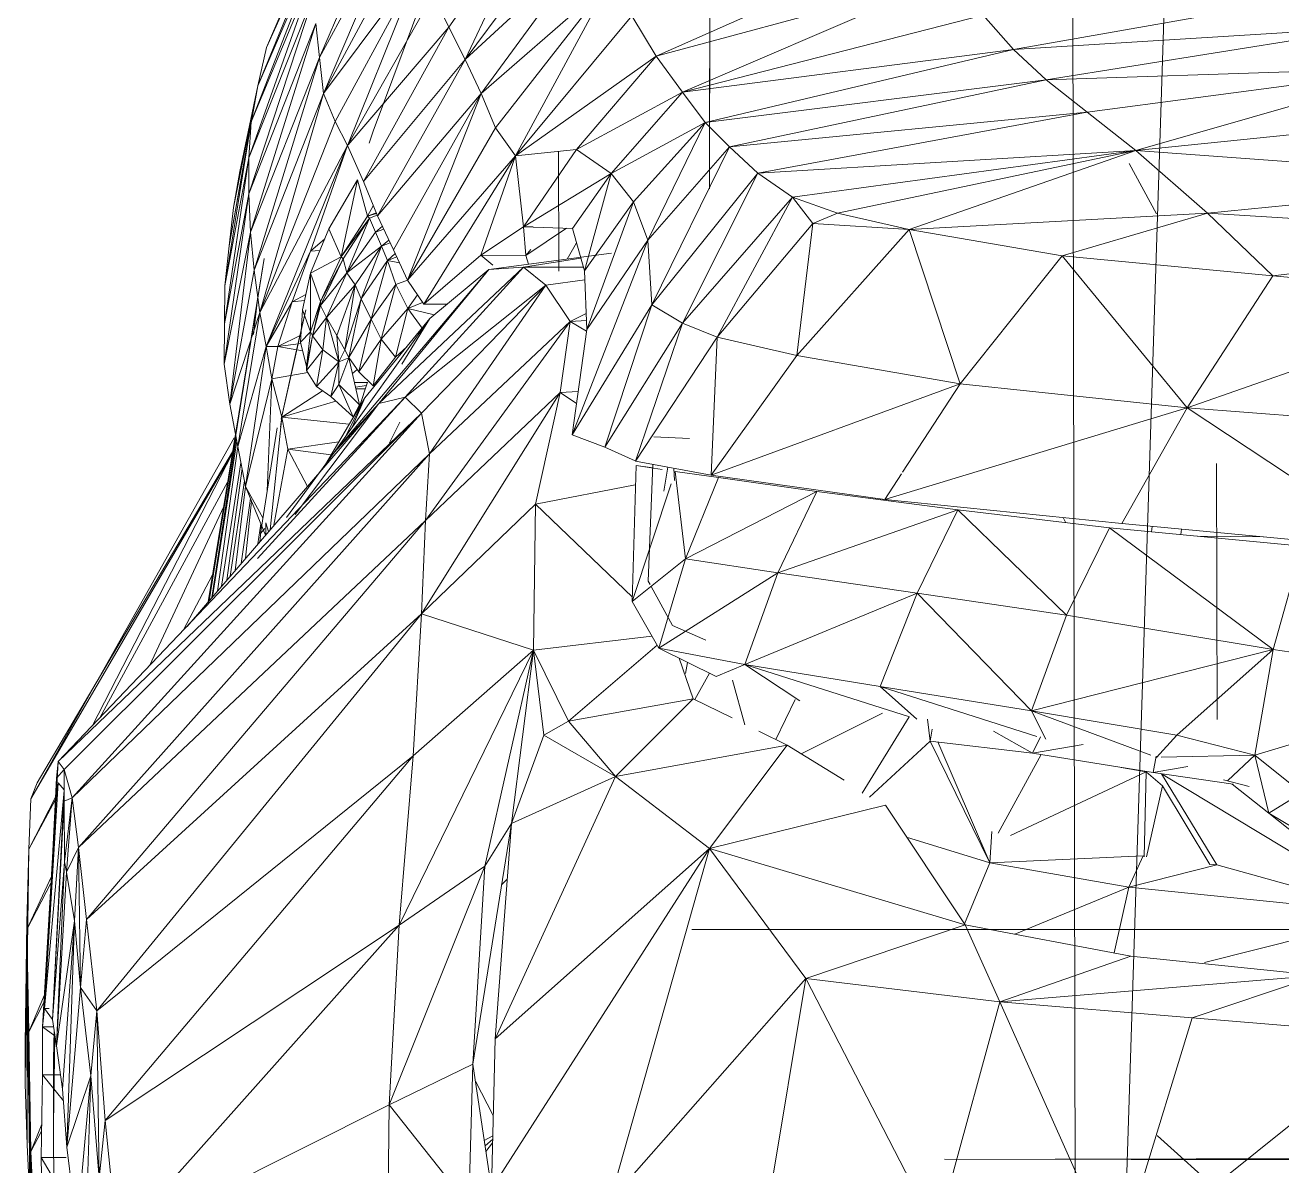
# Model space of a CAD drawing. Header units: inches. Extents: x 9661 to 15313, y -314 to 660.
# Drawn here: x 12405.86 to 12417.74, y -15.25 to -4.47 of the extents above; entities that cross this region are included whole.
import ezdxf

# ---------------------------------------------------------------- set-up
doc = ezdxf.new("R2010")
doc.units = ezdxf.units.IN
doc.header["$MEASUREMENT"] = 0
for name, color, linetype, lineweight in [('0-1', 7, 'Continuous', 5), ('0-3', 55, 'Continuous', 9), ('A-GENM', 5, 'Continuous', 9)]:
    doc.layers.add(name, color=color, linetype=linetype, lineweight=lineweight)

# ---------------------------------------------------------------- blocks, each defined once
blk = doc.blocks.new('Land_Rover_Evoque_-_SUV_Car_Vehicle_Automobile_13067 - Land Rover EVOQUE_dwg-1230547-BUILDING SECTION - EAST_WEST - COURTYARD - LOOKING NORTH')
at = {"layer": 'A-GENM'}
for p, q in [((12409.454, -2.893), (12408.641, -4.771)), ((12410.071, -2.99), (12409.149, -5.469)), ((12408.831, -3.16), (12408.058, -5.038)), ((12408.831, -3.16), (12408.138, -4.677)), ((12410.811, -3.104), (12409.865, -4.486)), ((12410.811, -3.104), (12410.018, -4.79)), ((12409.489, -3.215), (12408.641, -4.771)), ((12409.489, -3.215), (12408.677, -5.112)), ((12411.058, -3.387), (12410.018, -4.79)), ((12408.731, -3.482), (12407.996, -5.379)), ((12408.731, -3.482), (12408.058, -5.038)), ((12409.525, -3.537), (12408.677, -5.112)), ((12412.327, -6.015), (12412.332, -3.499)), ((12412.328, -5.535), (12412.332, -3.499)), ((12415.812, -29.641), (12415.764, -3.548)), ((12415.812, -27.99), (12415.764, -3.548)), ((12415.812, -29.641), (12416.652, -3.547)), ((12414.319, -3.647), (12411.825, -4.758)), ((12411.211, -3.692), (12410.018, -4.79)), ((12411.211, -3.692), (12410.17, -5.113)), ((12408.651, -3.804), (12407.974, -5.72)), ((12408.651, -3.804), (12407.996, -5.379)), ((12409.6, -3.879), (12408.677, -5.112)), ((12409.6, -3.879), (12408.79, -5.377)), ((12408.907, -5.596), (12409.6, -3.879)), ((12414.607, -4.009), (12411.825, -4.758)), ((12414.607, -4.009), (12412.074, -5.101)), ((12408.609, -4.126), (12407.971, -6.061)), ((12408.609, -4.126), (12407.974, -5.72)), ((12411.384, -4.054), (12410.17, -5.113)), ((12411.384, -4.054), (12410.304, -5.436)), ((12411.384, -4.054), (12410.494, -5.703)), ((12418.258, -4.158), (12415.203, -4.696)), ((12408.904, -5.604), (12409.713, -4.182)), ((12409.865, -4.486), (12409.713, -4.182)), ((12408.295, -4.317), (12408.138, -4.677)), ((12411.594, -4.377), (12410.494, -5.703)), ((12411.825, -4.758), (12411.594, -4.377)), ((12414.915, -4.371), (12412.074, -5.101)), ((12414.915, -4.371), (12415.203, -4.696)), ((12408.606, -4.449), (12407.971, -6.061)), ((12408.606, -4.449), (12407.987, -6.423)), ((12408.641, -4.771), (12408.606, -4.449)), ((12409.865, -4.486), (12408.911, -5.596)), ((12409.865, -4.486), (12409.056, -5.945)), ((12409.865, -4.486), (12410.018, -4.79)), ((12415.203, -4.696), (12418.643, -4.483)), ((12415.513, -4.982), (12418.643, -4.483)), ((12408.138, -4.677), (12408.058, -5.038)), ((12415.203, -4.696), (12412.074, -5.101)), ((12415.203, -4.696), (12412.286, -5.387)), ((12415.203, -4.696), (12415.513, -4.982)), ((12408.641, -4.771), (12407.987, -6.423)), ((12408.641, -4.771), (12408.022, -6.783)), ((12408.677, -5.112), (12408.641, -4.771)), ((12409.056, -5.945), (12410.018, -4.79)), ((12410.018, -4.79), (12409.189, -6.268)), ((12410.17, -5.113), (12410.018, -4.79)), ((12411.825, -4.758), (12410.494, -5.703)), ((12411.825, -4.758), (12411.072, -5.642)), ((12412.074, -5.101), (12411.825, -4.758)), ((12415.513, -4.982), (12419.107, -4.864)), ((12415.898, -5.287), (12419.107, -4.864)), ((12416.361, -5.65), (12419.107, -4.864)), ((12415.513, -4.982), (12412.286, -5.387)), ((12412.516, -5.616), (12415.513, -4.982)), ((12415.898, -5.287), (12415.513, -4.982)), ((12408.058, -5.038), (12407.786, -6.551)), ((12408.058, -5.038), (12407.828, -6.19)), ((12408.058, -5.038), (12407.888, -5.849)), ((12408.058, -5.038), (12407.996, -5.379)), ((12412.074, -5.101), (12411.072, -5.642)), ((12412.074, -5.101), (12411.399, -5.869)), ((12412.074, -5.101), (12412.286, -5.387)), ((12408.677, -5.112), (12408.022, -6.783)), ((12408.677, -5.112), (12408.078, -7.182)), ((12408.79, -5.377), (12408.677, -5.112)), ((12410.17, -5.113), (12409.189, -6.268)), ((12410.17, -5.113), (12409.341, -6.591)), ((12410.17, -5.113), (12409.474, -6.877)), ((12410.304, -5.436), (12410.17, -5.113)), ((12412.516, -5.616), (12415.898, -5.287)), ((12412.786, -5.864), (12415.898, -5.287)), ((12415.898, -5.287), (12416.361, -5.65)), ((12416.361, -5.65), (12419.608, -5.323)), ((12407.996, -5.379), (12407.744, -6.93)), ((12407.996, -5.379), (12407.786, -6.551)), ((12407.996, -5.379), (12407.974, -5.72)), ((12408.79, -5.377), (12408.078, -7.182)), ((12408.904, -5.604), (12408.79, -5.377)), ((12410.304, -5.436), (12409.474, -6.877)), ((12410.494, -5.703), (12410.304, -5.436)), ((12412.286, -5.387), (12411.399, -5.869)), ((12412.286, -5.387), (12411.61, -6.136)), ((12412.286, -5.387), (12411.745, -6.5)), ((12412.516, -5.616), (12412.286, -5.387)), ((12409.109, -5.583), (12409.149, -5.469)), ((12412.327, -6.015), (12412.328, -5.535)), ((12408.904, -5.604), (12408.078, -7.182)), ((12408.904, -5.604), (12408.135, -7.505)), ((12408.904, -5.604), (12408.556, -6.602)), ((12409.056, -5.945), (12408.904, -5.604)), ((12410.494, -5.703), (12409.474, -6.877)), ((12410.494, -5.703), (12409.628, -7.105)), ((12410.494, -5.703), (12410.167, -6.642)), ((12411.072, -5.642), (12410.494, -5.703)), ((12410.494, -5.703), (12410.571, -6.372)), ((12411.072, -5.642), (12410.571, -6.372)), ((12410.904, -6.792), (12410.902, -5.665)), ((12411.399, -5.869), (12411.072, -5.642)), ((12412.516, -5.616), (12411.745, -6.5)), ((12412.516, -5.616), (12411.783, -7.112)), ((12412.516, -5.616), (12412.786, -5.864)), ((12412.786, -5.864), (12416.361, -5.65)), ((12416.361, -5.65), (12413.114, -6.093)), ((12416.361, -5.65), (12413.538, -6.245)), ((12416.361, -5.65), (12414.215, -6.398)), ((12416.361, -5.65), (12417.036, -6.243)), ((12416.361, -5.65), (12420.207, -5.936)), ((12407.974, -5.72), (12407.741, -7.291)), ((12407.974, -5.72), (12407.744, -6.93)), ((12407.974, -5.72), (12407.971, -6.061)), ((12416.297, -5.773), (12416.555, -6.251)), ((12407.828, -6.19), (12407.888, -5.849)), ((12409, -5.93), (12408.73, -6.391)), ((12408.844, -6.656), (12409, -5.93)), ((12409.095, -6.272), (12409, -5.93)), ((12411.399, -5.869), (12410.571, -6.372)), ((12411.399, -5.869), (12411.033, -6.388)), ((12411.147, -6.789), (12411.399, -5.869)), ((12411.61, -6.136), (12411.399, -5.869)), ((12412.786, -5.864), (12411.783, -7.112)), ((12412.786, -5.864), (12412.072, -7.284)), ((12412.786, -5.864), (12413.114, -6.093)), ((12417.036, -6.243), (12420.207, -5.936)), ((12409.056, -5.945), (12409.189, -6.268)), ((12409.189, -6.268), (12409.056, -5.945)), ((12407.971, -6.061), (12407.739, -7.671)), ((12407.971, -6.061), (12407.741, -7.291)), ((12407.971, -6.061), (12407.987, -6.423)), ((12409.095, -6.272), (12409.149, -6.173)), ((12411.61, -6.136), (12411.147, -6.789)), ((12411.167, -7.344), (12411.61, -6.136)), ((12411.745, -6.5), (12411.61, -6.136)), ((12413.114, -6.093), (12412.072, -7.284)), ((12413.114, -6.093), (12412.4, -7.417)), ((12413.114, -6.093), (12413.538, -6.245)), ((12413.114, -6.093), (12413.307, -6.341)), ((12407.786, -6.551), (12407.828, -6.19)), ((12409.095, -6.272), (12408.844, -6.656)), ((12409.095, -6.272), (12408.844, -6.656)), ((12409.113, -6.291), (12408.844, -6.656)), ((12409.113, -6.291), (12408.863, -6.674)), ((12409.113, -6.291), (12408.9, -6.808)), ((12409.177, -6.239), (12409.095, -6.272)), ((12409.177, -6.239), (12409.095, -6.272)), ((12409.18, -6.246), (12409.095, -6.272)), ((12409.095, -6.272), (12409.113, -6.291)), ((12409.187, -6.264), (12409.113, -6.291)), ((12409.113, -6.291), (12409.171, -6.424)), ((12409.341, -6.591), (12409.189, -6.268)), ((12409.341, -6.591), (12409.189, -6.268)), ((12413.538, -6.245), (12413.307, -6.341)), ((12413.538, -6.245), (12414.215, -6.398)), ((12414.215, -6.398), (12417.036, -6.243)), ((12417.036, -6.243), (12415.664, -6.646)), ((12417.036, -6.243), (12417.655, -6.837)), ((12417.036, -6.243), (12420.69, -6.472)), ((12408.557, -6.812), (12408.73, -6.391)), ((12408.844, -6.656), (12408.73, -6.391)), ((12409.235, -6.368), (12409.171, -6.424)), ((12409.171, -6.424), (12409.248, -6.395)), ((12410.571, -6.372), (12410.167, -6.642)), ((12410.571, -6.372), (12410.167, -6.642)), ((12410.571, -6.372), (12411.033, -6.388)), ((12411.033, -6.388), (12410.571, -6.372)), ((12410.661, -6.372), (12410.571, -6.372)), ((12410.571, -6.372), (12410.592, -6.643)), ((12410.975, -6.386), (12410.592, -6.643)), ((12411.147, -6.789), (12411.033, -6.388)), ((12411.147, -6.789), (12411.033, -6.388)), ((12413.307, -6.341), (12412.4, -7.417)), ((12413.153, -7.588), (12413.307, -6.341)), ((12414.215, -6.398), (12413.153, -7.588)), ((12414.215, -6.398), (12413.307, -6.341)), ((12414.215, -6.398), (12415.664, -6.646)), ((12414.215, -6.398), (12414.699, -7.856)), ((12407.987, -6.423), (12407.739, -7.671)), ((12407.987, -6.423), (12407.793, -8.051)), ((12407.987, -6.423), (12408.022, -6.783)), ((12408.692, -6.485), (12408.556, -6.602)), ((12409.171, -6.424), (12408.9, -6.808)), ((12409.171, -6.424), (12409.228, -6.557)), ((12409.297, -6.498), (12409.228, -6.557)), ((12409.228, -6.557), (12409.31, -6.525)), ((12410.982, -6.678), (12411.072, -6.525)), ((12411.031, -8.341), (12411.745, -6.5)), ((12411.745, -6.5), (12411.167, -7.344)), ((12411.783, -7.112), (12411.745, -6.5)), ((12417.655, -6.837), (12420.69, -6.472)), ((12407.786, -6.551), (12407.744, -6.93)), ((12408.135, -7.505), (12408.556, -6.602)), ((12408.556, -6.602), (12408.383, -7.081)), ((12408.556, -6.602), (12408.645, -6.598)), ((12409.228, -6.557), (12408.9, -6.808)), ((12409.228, -6.557), (12408.977, -6.922)), ((12409.228, -6.557), (12409.034, -7.055)), ((12409.228, -6.557), (12409.285, -6.69)), ((12409.356, -6.624), (12409.285, -6.69)), ((12409.474, -6.877), (12409.341, -6.591)), ((12409.474, -6.877), (12409.341, -6.591)), ((12410.167, -6.642), (12409.628, -7.105)), ((12410.167, -6.642), (12409.628, -7.105)), ((12410.592, -6.643), (12410.167, -6.642)), ((12410.167, -6.642), (12410.281, -6.736)), ((12410.243, -6.775), (12411.403, -6.622)), ((12410.592, -6.643), (12410.638, -6.587)), ((12410.592, -6.643), (12410.617, -6.726)), ((12415.664, -6.646), (12414.699, -7.856)), ((12415.664, -6.646), (12417.655, -6.837)), ((12415.664, -6.646), (12416.844, -8.085)), ((12408.119, -6.671), (12407.587, -9.919)), ((12408.119, -6.671), (12407.597, -9.908)), ((12408.844, -6.656), (12408.557, -6.812)), ((12408.651, -7.078), (12408.844, -6.656)), ((12408.651, -7.078), (12408.844, -6.656)), ((12408.651, -7.116), (12408.863, -6.674)), ((12408.651, -7.078), (12408.863, -6.674)), ((12408.863, -6.674), (12408.844, -6.656)), ((12408.863, -6.674), (12408.9, -6.808)), ((12409.285, -6.69), (12409.034, -7.055)), ((12409.285, -6.69), (12409.13, -7.245)), ((12410.57, -6.754), (12409.201, -8.043)), ((12409.285, -6.69), (12409.371, -6.656)), ((12409.285, -6.69), (12409.398, -6.714)), ((12409.285, -6.69), (12409.361, -6.918)), ((12410.57, -6.754), (12409.451, -7.983)), ((12410.57, -6.754), (12410.243, -6.775)), ((12410.57, -6.754), (12411.113, -6.669)), ((12410.782, -6.925), (12410.57, -6.754)), ((12410.57, -6.754), (12411.137, -6.754)), ((12408.022, -6.783), (12407.793, -8.051)), ((12408.022, -6.783), (12408.078, -7.182)), ((12408.48, -7.158), (12408.557, -6.812)), ((12408.555, -7.366), (12408.557, -6.812)), ((12408.651, -7.078), (12408.557, -6.812)), ((12408.651, -7.116), (12408.9, -6.808)), ((12408.708, -7.23), (12408.9, -6.808)), ((12410.243, -6.775), (12408.779, -8.506)), ((12408.9, -6.808), (12408.977, -6.922)), ((12410.243, -6.775), (12409.201, -8.043)), ((12409.474, -6.877), (12409.361, -6.918)), ((12409.628, -7.105), (12409.474, -6.877)), ((12409.628, -7.105), (12409.474, -6.877)), ((12410.243, -6.775), (12409.685, -7.239)), ((12410.782, -6.925), (12411.15, -6.873)), ((12411.167, -7.344), (12411.147, -6.789)), ((12411.167, -7.344), (12411.147, -6.789)), ((12417.655, -6.837), (12416.844, -8.085)), ((12417.655, -6.837), (12419.858, -7.028)), ((12407.744, -6.93), (12407.741, -7.291)), ((12408.708, -7.23), (12408.977, -6.922)), ((12408.804, -7.402), (12408.977, -6.922)), ((12408.881, -7.535), (12408.977, -6.922)), ((12408.977, -6.922), (12409.034, -7.055)), ((12409.361, -6.918), (12409.13, -7.245)), ((12409.361, -6.918), (12409.225, -7.435)), ((12409.361, -6.918), (12409.476, -7.146)), ((12410.782, -6.925), (12409.451, -7.983)), ((12410.782, -6.925), (12409.604, -8.135)), ((12410.782, -6.925), (12409.681, -8.518)), ((12411.012, -7.269), (12410.782, -6.925)), ((12408.058, -7.031), (12408.016, -7.391)), ((12408.135, -7.505), (12408.383, -7.081)), ((12408.383, -7.081), (12408.248, -7.503)), ((12408.383, -7.081), (12408.512, -7.014)), ((12408.383, -7.081), (12408.499, -7.071)), ((12408.651, -7.078), (12408.555, -7.366)), ((12408.651, -7.078), (12408.555, -7.366)), ((12408.651, -7.078), (12408.574, -7.404)), ((12408.651, -7.116), (12408.574, -7.404)), ((12408.651, -7.116), (12408.651, -7.078)), ((12408.708, -7.23), (12408.651, -7.116)), ((12408.881, -7.535), (12409.034, -7.055)), ((12408.918, -7.61), (12409.034, -7.055)), ((12409.034, -7.055), (12409.13, -7.245)), ((12409.567, -7.015), (12409.476, -7.146)), ((12409.476, -7.146), (12409.616, -7.088)), ((12409.846, -7.105), (12409.628, -7.105)), ((12411.783, -7.112), (12411.031, -8.341)), ((12411.783, -7.112), (12411.339, -8.455)), ((12412.072, -7.284), (12411.783, -7.112)), ((12419.858, -7.028), (12416.844, -8.085)), ((12408.078, -7.182), (12407.793, -8.051)), ((12408.078, -7.182), (12407.868, -8.449)), ((12408.078, -7.182), (12408.135, -7.505)), ((12408.278, -8.193), (12408.51, -7.158)), ((12408.414, -7.581), (12408.51, -7.158)), ((12408.46, -7.464), (12408.48, -7.158)), ((12408.555, -7.366), (12408.48, -7.158)), ((12408.708, -7.23), (12408.574, -7.404)), ((12408.708, -7.23), (12408.671, -7.537)), ((12408.804, -7.402), (12408.708, -7.23)), ((12408.708, -7.23), (12408.823, -7.651)), ((12409.685, -7.239), (12408.779, -8.506)), ((12408.918, -7.61), (12409.13, -7.245)), ((12409.013, -7.743), (12409.13, -7.245)), ((12409.685, -7.239), (12409.069, -7.99)), ((12409.13, -7.245), (12409.225, -7.435)), ((12409.476, -7.146), (12409.225, -7.435)), ((12409.476, -7.146), (12409.359, -7.606)), ((12409.685, -7.239), (12409.419, -7.672)), ((12409.476, -7.146), (12409.726, -7.205)), ((12409.476, -7.146), (12409.61, -7.33)), ((12411.012, -7.269), (12411.161, -7.191)), ((12407.741, -7.291), (12407.739, -7.671)), ((12408.555, -7.366), (12408.46, -7.464)), ((12408.555, -7.366), (12408.517, -7.693)), ((12408.555, -7.366), (12408.517, -7.693)), ((12408.574, -7.404), (12408.555, -7.366)), ((12411.012, -7.269), (12409.642, -9.149)), ((12411.012, -7.269), (12409.681, -8.518)), ((12410.916, -7.94), (12411.012, -7.269)), ((12411.012, -7.269), (12411.164, -7.258)), ((12411.012, -7.269), (12411.164, -7.36)), ((12411.031, -8.341), (12411.167, -7.344)), ((12411.031, -8.341), (12411.167, -7.344)), ((12412.072, -7.284), (12411.339, -8.455)), ((12412.072, -7.284), (12411.628, -8.588)), ((12412.4, -7.417), (12412.072, -7.284)), ((12408.248, -7.503), (12408.464, -7.396)), ((12408.248, -7.503), (12408.463, -7.476)), ((12408.517, -7.693), (12408.46, -7.464)), ((12408.517, -7.731), (12408.574, -7.404)), ((12408.574, -7.404), (12408.517, -7.693)), ((12408.671, -7.537), (12408.574, -7.404)), ((12408.804, -7.402), (12408.881, -7.535)), ((12408.804, -7.402), (12408.823, -7.651)), ((12409.013, -7.743), (12409.225, -7.435)), ((12409.147, -7.875), (12409.225, -7.435)), ((12409.359, -7.606), (12409.225, -7.435)), ((12412.4, -7.417), (12411.628, -8.588)), ((12412.4, -7.417), (12412.343, -8.721)), ((12413.153, -7.588), (12412.4, -7.417)), ((12408.135, -7.505), (12407.868, -8.449)), ((12408.135, -7.505), (12407.942, -8.829)), ((12408.135, -7.505), (12408.248, -7.503)), ((12408.135, -7.505), (12408.191, -7.81)), ((12408.248, -7.503), (12408.191, -7.81)), ((12408.248, -7.503), (12408.481, -7.546)), ((12408.278, -8.193), (12408.414, -7.581)), ((12408.517, -7.731), (12408.671, -7.537)), ((12408.613, -7.883), (12408.671, -7.537)), ((12408.671, -7.537), (12408.823, -7.651)), ((12408.881, -7.535), (12408.823, -7.651)), ((12408.881, -7.535), (12408.918, -7.61)), ((12409.465, -7.507), (12409.359, -7.606)), ((12413.153, -7.588), (12412.343, -8.721)), ((12414.699, -7.856), (12413.153, -7.588)), ((12407.739, -7.671), (12407.793, -8.051)), ((12408.517, -7.731), (12408.517, -7.693)), ((12408.613, -7.883), (12408.823, -7.651)), ((12408.823, -7.651), (12408.747, -7.978)), ((12408.823, -7.651), (12408.919, -7.612)), ((12408.823, -7.651), (12408.824, -7.863)), ((12408.824, -7.863), (12408.919, -7.612)), ((12408.918, -7.61), (12409.013, -7.743)), ((12408.919, -7.612), (12409.018, -8.055)), ((12408.952, -7.76), (12408.998, -7.722)), ((12409.147, -7.875), (12409.359, -7.606)), ((12408.191, -7.81), (12407.942, -8.829)), ((12408.146, -8.869), (12408.191, -7.81)), ((12408.191, -7.81), (12408.53, -7.751)), ((12408.286, -8.173), (12408.191, -7.81)), ((12408.517, -7.731), (12408.613, -7.883)), ((12409.013, -7.743), (12409.147, -7.875)), ((12409.018, -8.073), (12409.094, -7.843)), ((12408.286, -8.173), (12408.67, -7.923)), ((12408.613, -7.883), (12408.747, -7.978)), ((12408.747, -7.978), (12408.824, -7.863)), ((12408.824, -7.863), (12408.96, -8.17)), ((12408.824, -7.863), (12409.018, -8.055)), ((12409.093, -7.846), (12408.972, -7.846)), ((12409.093, -7.846), (12408.972, -7.846)), ((12408.981, -7.888), (12409.084, -7.874)), ((12409.074, -7.904), (12408.985, -7.904)), ((12410.916, -7.94), (12409.604, -10.031)), ((12410.916, -7.94), (12409.642, -9.149)), ((12410.684, -8.994), (12410.916, -7.94)), ((12410.916, -7.94), (12411.087, -7.931)), ((12410.916, -7.94), (12411.071, -8.045)), ((12414.699, -7.856), (12412.343, -8.721)), ((12414.699, -7.856), (12414.153, -8.693)), ((12416.844, -8.085), (12414.699, -7.856)), ((12409.451, -7.983), (12406.17, -11.43)), ((12409.201, -8.043), (12407.388, -10.151)), ((12407.793, -8.051), (12407.868, -8.449)), ((12408.054, -9.51), (12409.451, -7.983)), ((12408.286, -8.173), (12408.794, -8.02)), ((12408.411, -9.092), (12409.201, -8.043)), ((12409.069, -7.99), (12408.696, -8.619)), ((12408.747, -7.978), (12408.96, -8.17)), ((12408.779, -8.506), (12409.201, -8.043)), ((12409.069, -7.99), (12408.893, -8.347)), ((12409.069, -7.99), (12408.954, -8.262)), ((12408.96, -8.17), (12409.018, -8.055)), ((12409.201, -8.043), (12409.451, -7.983)), ((12409.451, -7.983), (12409.604, -8.135)), ((12406.17, -11.43), (12409.604, -8.135)), ((12409.604, -8.135), (12406.227, -11.505)), ((12409.604, -8.135), (12406.303, -11.773)), ((12408.286, -8.173), (12408.173, -9.238)), ((12408.272, -8.268), (12408.286, -8.173)), ((12408.272, -8.268), (12408.286, -8.173)), ((12408.286, -8.173), (12408.341, -8.476)), ((12408.286, -8.173), (12408.922, -8.239)), ((12409.604, -8.135), (12409.681, -8.518)), ((12416.844, -8.085), (12413.986, -8.95)), ((12416.844, -8.085), (12416.228, -9.179)), ((12419.319, -8.275), (12416.844, -8.085)), ((12418.876, -9.427), (12416.844, -8.085)), ((12408.083, -9.272), (12408.239, -8.273)), ((12409.399, -8.221), (12409.304, -8.414)), ((12407.835, -8.369), (12405.911, -11.781)), ((12407.843, -8.369), (12407.596, -9.909)), ((12407.853, -8.371), (12407.623, -9.878)), ((12407.858, -8.4), (12407.629, -9.871)), ((12408.341, -8.476), (12408.822, -8.407)), ((12411.339, -8.455), (12411.031, -8.341)), ((12411.339, -8.455), (12411.031, -8.341)), ((12412.139, -8.375), (12411.803, -8.359)), ((12407.816, -8.521), (12405.911, -11.781)), ((12407.819, -8.499), (12405.97, -11.629)), ((12409.681, -8.518), (12406.303, -11.773)), ((12406.361, -12.242), (12409.681, -8.518)), ((12407.817, -8.514), (12406.49, -11.094)), ((12407.867, -8.449), (12407.675, -9.817)), ((12407.868, -8.449), (12407.942, -8.829)), ((12408.21, -9.195), (12408.341, -8.476)), ((12408.779, -8.506), (12408.328, -9.122)), ((12408.527, -8.827), (12408.341, -8.476)), ((12408.341, -8.476), (12408.75, -8.528)), ((12409.642, -9.149), (12409.681, -8.518)), ((12411.626, -8.587), (12411.339, -8.455)), ((12411.626, -8.587), (12411.339, -8.455)), ((12407.898, -8.604), (12407.713, -9.772)), ((12407.908, -8.657), (12407.764, -9.714)), ((12411.636, -8.629), (12411.598, -9.916)), ((12412.343, -8.721), (12411.628, -8.588)), ((12412.343, -8.721), (12411.628, -8.588)), ((12411.882, -8.668), (12411.636, -8.629)), ((12411.636, -8.629), (12411.791, -8.652)), ((12411.793, -8.619), (12411.748, -9.722)), ((12411.934, -8.645), (12411.895, -8.872)), ((12411.992, -8.656), (12411.998, -8.772)), ((12417.122, -8.611), (12417.128, -11.031)), ((12407.772, -8.788), (12406.565, -11.015)), ((12407.931, -8.774), (12407.797, -9.676)), ((12412.005, -8.687), (12412.413, -8.744)), ((12412.005, -8.687), (12412.102, -9.512)), ((12412.102, -9.512), (12412.413, -8.744)), ((12412.343, -8.721), (12413.986, -8.95)), ((12413.986, -8.95), (12412.343, -8.721)), ((12412.413, -8.744), (12413.343, -8.877)), ((12414.143, -8.709), (12413.986, -8.95)), ((12407.94, -8.829), (12407.842, -9.622)), ((12408.129, -9.289), (12407.942, -8.829)), ((12408.106, -9.124), (12407.942, -8.829)), ((12410.684, -8.994), (12411.626, -8.812)), ((12411.966, -8.803), (12411.598, -9.916)), ((12412.102, -9.512), (12413.343, -8.877)), ((12413.343, -8.877), (12412.974, -9.645)), ((12414.678, -9.049), (12413.343, -8.877)), ((12407.735, -9.016), (12407.032, -10.524)), ((12407.987, -8.941), (12407.9, -9.555)), ((12407.999, -8.97), (12407.942, -9.507)), ((12410.684, -8.994), (12409.604, -10.031)), ((12410.684, -8.994), (12410.665, -10.375)), ((12410.684, -8.994), (12411.599, -9.874)), ((12413.986, -8.95), (12416.228, -9.179)), ((12416.228, -9.179), (12413.986, -8.95)), ((12406.361, -12.242), (12409.642, -9.149)), ((12406.438, -12.923), (12409.642, -9.149)), ((12409.642, -9.149), (12409.604, -10.031)), ((12414.678, -9.049), (12412.974, -9.645)), ((12414.678, -9.049), (12414.291, -9.837)), ((12416.112, -9.22), (12414.678, -9.049)), ((12415.704, -10.046), (12414.678, -9.049)), ((12415.699, -9.171), (12415.672, -9.122)), ((12408.085, -9.181), (12408.059, -9.371)), ((12408.092, -9.198), (12408.076, -9.351)), ((12408.083, -9.272), (12408.125, -9.226)), ((12408.133, -9.172), (12408.132, -9.285)), ((12408.159, -9.254), (12408.133, -9.172)), ((12416.112, -9.22), (12415.704, -10.046)), ((12417.931, -9.391), (12416.112, -9.22)), ((12417.659, -10.371), (12416.112, -9.22)), ((12418.876, -9.427), (12416.228, -9.179)), ((12418.876, -9.427), (12416.228, -9.179)), ((12416.507, -9.257), (12416.513, -9.206)), ((12416.786, -9.283), (12416.79, -9.232)), ((12417.568, -9.305), (12416.942, -9.298)), ((12417.931, -9.391), (12417.659, -10.371)), ((12411.598, -9.916), (12412.102, -9.512)), ((12412.102, -9.512), (12411.849, -10.357)), ((12412.102, -9.512), (12412.974, -9.645)), ((12407.629, -9.664), (12407.356, -10.184)), ((12411.767, -9.756), (12411.748, -9.722)), ((12412.974, -9.645), (12411.849, -10.357)), ((12412.664, -10.51), (12412.974, -9.645)), ((12414.291, -9.837), (12412.974, -9.645)), ((12411.979, -10.143), (12411.776, -9.773)), ((12414.291, -9.837), (12412.664, -10.51)), ((12414.291, -9.837), (12413.942, -10.72)), ((12415.374, -10.949), (12414.291, -9.837)), ((12415.704, -10.046), (12414.291, -9.837)), ((12411.598, -9.916), (12411.849, -10.357)), ((12406.438, -12.923), (12409.604, -10.031)), ((12409.604, -10.031), (12406.536, -13.786)), ((12409.604, -10.031), (12409.527, -11.374)), ((12410.665, -10.375), (12409.604, -10.031)), ((12415.374, -10.949), (12415.704, -10.046)), ((12417.659, -10.371), (12415.704, -10.046)), ((12412.295, -10.281), (12411.979, -10.143)), ((12410.665, -10.375), (12411.784, -10.243)), ((12411.834, -10.33), (12410.994, -11.046)), ((12410.665, -10.375), (12409.393, -12.977)), ((12410.665, -10.375), (12409.527, -11.374)), ((12410.665, -10.375), (12410.204, -12.419)), ((12410.665, -10.375), (12410.455, -12.016)), ((12410.665, -10.375), (12410.763, -11.18)), ((12410.665, -10.375), (12410.994, -11.046)), ((12411.849, -10.357), (12412.39, -10.626)), ((12412.664, -10.51), (12411.849, -10.357)), ((12412.041, -10.452), (12412.174, -10.835)), ((12412.041, -10.452), (12412.174, -10.835)), ((12417.659, -10.371), (12415.374, -10.949)), ((12417.659, -10.371), (12416.748, -11.179)), ((12417.659, -10.371), (12417.484, -11.37)), ((12419.77, -10.676), (12417.659, -10.371)), ((12412.102, -10.597), (12412.12, -10.492)), ((12412.664, -10.51), (12412.39, -10.626)), ((12413.942, -10.72), (12412.664, -10.51)), ((12412.664, -10.51), (12414.219, -11.005)), ((12412.664, -10.51), (12413.184, -10.856)), ((12412.329, -10.595), (12412.19, -10.843)), ((12412.663, -11.083), (12412.547, -10.66)), ((12419.77, -10.676), (12417.484, -11.37)), ((12415.374, -10.949), (12413.942, -10.72)), ((12413.942, -10.72), (12415.424, -11.192)), ((12413.942, -10.72), (12414.288, -11.027)), ((12412.174, -10.835), (12410.994, -11.046)), ((12411.438, -11.572), (12412.174, -10.835)), ((12412.542, -11.017), (12412.174, -10.835)), ((12412.542, -11.017), (12412.174, -10.835)), ((12412.955, -11.221), (12413.139, -10.842)), ((12410.763, -11.18), (12410.994, -11.046)), ((12411.438, -11.572), (12410.994, -11.046)), ((12413.963, -10.972), (12413.194, -11.355)), ((12413.771, -11.728), (12414.216, -11.005)), ((12414.415, -11.236), (12414.389, -11.028)), ((12416.748, -11.179), (12415.374, -10.949)), ((12415.374, -10.949), (12416.5, -11.37)), ((12415.374, -10.949), (12415.509, -11.219)), ((12413.063, -11.275), (12412.796, -11.143)), ((12413.063, -11.275), (12412.796, -11.143)), ((12414.415, -11.236), (12414.435, -11.122)), ((12415.382, -11.35), (12415.013, -11.143)), ((12410.455, -12.016), (12410.763, -11.18)), ((12411.438, -11.572), (12410.763, -11.18)), ((12411.438, -11.572), (12413.063, -11.275)), ((12412.329, -12.253), (12413.063, -11.275)), ((12413.602, -11.604), (12413.063, -11.275)), ((12413.602, -11.604), (12413.063, -11.275)), ((12413.84, -11.767), (12414.415, -11.236)), ((12415.382, -11.35), (12414.415, -11.236)), ((12414.978, -12.387), (12414.415, -11.236)), ((12414.978, -12.387), (12414.488, -11.244)), ((12415.382, -11.35), (12415.459, -11.197)), ((12415.861, -11.267), (12415.382, -11.35)), ((12416.748, -11.179), (12416.554, -11.39)), ((12417.484, -11.37), (12416.748, -11.179)), ((12406.536, -13.786), (12409.527, -11.374)), ((12409.527, -11.374), (12406.614, -14.822)), ((12409.527, -11.374), (12409.393, -12.977)), ((12415.463, -11.363), (12415.057, -12.108)), ((12416.522, -11.532), (12415.382, -11.35)), ((12416.522, -11.532), (12416.552, -11.379)), ((12417.484, -11.37), (12416.598, -11.389)), ((12417.484, -11.37), (12417.231, -11.61)), ((12417.929, -11.725), (12417.484, -11.37)), ((12417.484, -11.37), (12417.618, -11.918)), ((12406.17, -11.43), (12406.152, -11.778)), ((12406.153, -11.586), (12406.17, -11.43)), ((12406.225, -11.503), (12406.153, -11.586)), ((12406.153, -11.586), (12406.227, -11.505)), ((12406.17, -11.43), (12406.227, -11.505)), ((12406.227, -11.505), (12406.227, -11.803)), ((12406.303, -11.773), (12406.227, -11.505)), ((12415.175, -12.127), (12416.456, -11.525)), ((12416.222, -11.484), (12416.456, -11.525)), ((12416.456, -11.525), (12416.437, -12.329)), ((12416.456, -11.525), (12416.611, -11.659)), ((12416.852, -11.477), (12416.522, -11.532)), ((12405.911, -11.781), (12405.97, -11.629)), ((12406.039, -13.764), (12406.17, -11.632)), ((12406.153, -11.586), (12406.115, -12.335)), ((12406.153, -11.586), (12406.152, -11.778)), ((12406.17, -11.632), (12406.152, -11.778)), ((12406.154, -11.778), (12406.153, -11.586)), ((12406.227, -11.697), (12406.17, -11.632)), ((12410.303, -14.05), (12411.438, -11.572)), ((12410.455, -12.016), (12411.438, -11.572)), ((12412.329, -12.253), (12411.438, -11.572)), ((12417.281, -11.644), (12416.522, -11.532)), ((12417.124, -12.407), (12416.602, -11.544)), ((12418.805, -12.874), (12416.603, -11.544)), ((12417.431, -11.666), (12417.19, -11.603)), ((12417.618, -11.918), (12417.272, -11.643)), ((12406.039, -13.764), (12406.227, -11.703)), ((12406.115, -13.869), (12406.227, -11.707)), ((12416.459, -12.331), (12416.611, -11.659)), ((12416.611, -11.659), (12417.06, -12.404)), ((12417.929, -11.725), (12417.618, -11.918)), ((12406.144, -11.767), (12405.891, -12.259)), ((12405.891, -12.259), (12405.911, -11.781)), ((12406.142, -11.795), (12405.891, -12.259)), ((12406.039, -13.764), (12406.152, -11.778)), ((12406.152, -11.778), (12406.115, -12.335)), ((12406.115, -12.335), (12406.152, -11.778)), ((12406.115, -13.869), (12406.227, -11.803)), ((12406.303, -11.773), (12406.227, -11.803)), ((12406.228, -12.379), (12406.227, -11.803)), ((12406.227, -11.803), (12406.228, -12.379)), ((12406.303, -11.773), (12406.228, -12.379)), ((12406.303, -11.773), (12406.247, -12.474)), ((12406.361, -12.242), (12406.303, -11.773)), ((12412.329, -12.253), (12413.991, -11.841)), ((12414.746, -12.973), (12413.991, -11.841)), ((12414.746, -12.973), (12413.991, -11.841)), ((12418.376, -12.52), (12417.618, -11.918)), ((12419.207, -12.866), (12417.618, -11.918)), ((12410.091, -14.29), (12410.455, -12.016)), ((12410.204, -12.419), (12410.455, -12.016)), ((12410.455, -12.016), (12410.303, -14.05)), ((12414.978, -12.387), (12414.998, -12.092)), ((12414.978, -12.387), (12414.192, -12.143)), ((12405.872, -13.016), (12405.891, -12.259)), ((12405.891, -12.259), (12405.873, -12.951)), ((12405.891, -12.259), (12405.873, -13.65)), ((12406.021, -13.939), (12406.115, -12.335)), ((12406.039, -13.764), (12406.115, -12.335)), ((12406.361, -12.242), (12406.247, -12.474)), ((12406.361, -12.242), (12406.324, -12.934)), ((12406.361, -12.242), (12406.438, -12.923)), ((12406.361, -12.242), (12406.382, -13.567)), ((12410.266, -15.471), (12412.329, -12.253)), ((12410.303, -14.05), (12412.329, -12.253)), ((12411.386, -15.585), (12412.329, -12.253)), ((12413.238, -13.481), (12412.329, -12.253)), ((12412.329, -12.253), (12414.746, -12.973)), ((12414.978, -12.387), (12416.428, -12.321)), ((12416.292, -12.617), (12416.428, -12.321)), ((12406.115, -13.869), (12406.228, -12.379)), ((12406.153, -14.117), (12406.228, -12.379)), ((12406.153, -14.117), (12406.247, -12.474)), ((12406.244, -12.461), (12406.228, -12.379)), ((12406.228, -12.379), (12406.244, -12.461)), ((12406.324, -12.934), (12406.247, -12.474)), ((12406.247, -12.474), (12406.324, -12.934)), ((12409.299, -14.675), (12410.204, -12.419)), ((12409.393, -12.977), (12410.204, -12.419)), ((12410.204, -12.419), (12410.091, -14.29)), ((12414.739, -12.963), (12414.978, -12.387)), ((12416.292, -12.617), (12414.978, -12.387)), ((12416.292, -12.617), (12417.124, -12.407)), ((12417.057, -12.399), (12417.124, -12.407)), ((12418.805, -12.874), (12417.124, -12.407)), ((12406.105, -12.516), (12405.872, -13.016)), ((12406.101, -12.579), (12405.872, -13.016)), ((12410.362, -12.595), (12410.415, -12.543)), ((12416.292, -12.617), (12415.214, -13.062)), ((12416.154, -13.239), (12416.292, -12.617)), ((12418.805, -12.874), (12416.292, -12.617)), ((12405.873, -12.951), (12405.857, -14.478)), ((12405.858, -14.105), (12405.873, -12.951)), ((12405.873, -12.951), (12405.873, -13.016)), ((12405.873, -12.951), (12405.877, -15.053)), ((12405.873, -12.951), (12405.873, -13.016)), ((12406.153, -14.117), (12406.324, -12.934)), ((12406.211, -14.528), (12406.324, -12.934)), ((12406.25, -15.075), (12406.324, -12.934)), ((12406.382, -13.567), (12406.324, -12.934)), ((12406.324, -12.934), (12406.382, -13.567)), ((12406.438, -12.923), (12406.382, -13.567)), ((12406.438, -12.923), (12406.536, -13.786)), ((12418.805, -12.874), (12417.008, -13.331)), ((12405.872, -13.016), (12405.873, -13.65)), ((12405.872, -13.016), (12405.893, -14.561)), ((12405.872, -13.016), (12405.892, -13.985)), ((12406.614, -14.822), (12409.393, -12.977)), ((12409.393, -12.977), (12406.731, -15.963)), ((12409.393, -12.977), (12409.299, -14.675)), ((12412.16, -13.016), (12425.542, -13.019)), ((12413.238, -13.481), (12414.746, -12.973)), ((12416.313, -13.27), (12414.746, -12.973)), ((12415.074, -13.701), (12414.746, -12.973)), ((12416.313, -13.27), (12414.746, -12.973)), ((12415.074, -13.701), (12416.313, -13.27)), ((12418.09, -13.451), (12416.313, -13.27)), ((12418.09, -13.451), (12416.313, -13.27)), ((12411.386, -15.585), (12413.238, -13.481)), ((12412.836, -15.9), (12413.238, -13.481)), ((12414.478, -15.88), (12413.238, -13.481)), ((12415.074, -13.701), (12413.238, -13.481)), ((12415.074, -13.701), (12418.09, -13.451)), ((12416.892, -13.853), (12418.09, -13.451)), ((12405.873, -13.65), (12405.893, -14.561)), ((12405.877, -15.053), (12405.873, -13.65)), ((12405.873, -13.65), (12405.896, -14.841)), ((12405.873, -13.65), (12405.893, -14.561)), ((12406.039, -13.635), (12405.892, -13.985)), ((12406.25, -15.075), (12406.382, -13.567)), ((12406.48, -14.401), (12406.382, -13.567)), ((12406.382, -13.567), (12406.48, -14.401)), ((12406.536, -13.786), (12406.382, -13.567)), ((12406.035, -13.708), (12405.892, -13.985)), ((12406.039, -13.764), (12406.021, -13.939)), ((12406.115, -13.869), (12406.039, -13.764)), ((12406.084, -13.764), (12406.039, -13.764)), ((12414.478, -15.88), (12415.074, -13.701)), ((12416.18, -16.177), (12415.074, -13.701)), ((12416.892, -13.853), (12415.074, -13.701)), ((12405.864, -13.829), (12405.858, -14.105)), ((12406.153, -14.117), (12406.115, -13.869)), ((12406.536, -13.786), (12406.48, -14.401)), ((12406.536, -13.786), (12406.614, -14.822)), ((12406.536, -13.786), (12406.557, -15.37)), ((12416.18, -16.177), (12416.892, -13.853)), ((12418.883, -14.015), (12416.892, -13.853)), ((12405.893, -14.561), (12405.892, -13.985)), ((12405.892, -13.985), (12405.913, -15.626)), ((12405.892, -13.985), (12405.912, -15.116)), ((12406.021, -13.939), (12406.023, -14.392)), ((12406.126, -13.939), (12406.021, -13.939)), ((12406.021, -13.939), (12406.139, -14.022)), ((12406.124, -14.243), (12406.131, -13.974)), ((12416.18, -16.177), (12418.883, -14.015)), ((12405.858, -14.105), (12405.857, -14.478)), ((12406.139, -14.026), (12406.125, -14.857)), ((12406.211, -14.528), (12406.153, -14.117)), ((12410.266, -15.471), (12410.303, -14.05)), ((12406.124, -14.243), (12406.125, -14.857)), ((12409.299, -14.675), (12410.091, -14.29)), ((12410.091, -14.29), (12410.054, -15.625)), ((12410.091, -14.29), (12410.266, -15.471)), ((12405.857, -14.478), (12405.877, -15.053)), ((12406.023, -14.392), (12406.008, -15.172)), ((12406.192, -14.392), (12406.023, -14.392)), ((12406.023, -14.392), (12406.219, -14.637)), ((12406.25, -15.075), (12406.48, -14.401)), ((12406.347, -15.823), (12406.48, -14.401)), ((12406.406, -16.667), (12406.48, -14.401)), ((12406.557, -15.37), (12406.48, -14.401)), ((12406.48, -14.401), (12406.557, -15.37)), ((12410.115, -14.453), (12410.284, -14.776)), ((12405.893, -14.561), (12405.913, -15.626)), ((12405.915, -15.859), (12405.893, -14.561)), ((12405.893, -14.561), (12405.916, -16.77)), ((12405.893, -14.561), (12405.913, -15.626)), ((12406.25, -15.075), (12406.211, -14.528)), ((12406.731, -15.963), (12409.299, -14.675)), ((12409.299, -14.675), (12409.282, -16.048)), ((12409.299, -14.675), (12410.054, -15.625)), ((12406.614, -14.822), (12406.557, -15.37)), ((12406.614, -14.822), (12406.731, -15.963)), ((12406.014, -14.857), (12405.912, -15.116)), ((12406.013, -14.925), (12405.912, -15.116)), ((12406.129, -16.003), (12406.125, -14.857)), ((12410.198, -15.013), (12410.279, -14.97)), ((12416.562, -14.968), (12416.564, -14.97)), ((12416.564, -14.97), (12418.346, -16.564)), ((12405.877, -15.053), (12405.915, -15.859)), ((12406.347, -15.823), (12406.25, -15.075)), ((12410.279, -14.999), (12410.206, -15.062)), ((12410.278, -15.035), (12410.214, -15.116)), ((12405.912, -15.116), (12405.992, -16.95)), ((12405.912, -15.116), (12405.971, -16.498)), ((12405.913, -15.626), (12405.912, -15.116)), ((12406.008, -15.172), (12406.031, -16.288)), ((12406.244, -15.172), (12406.008, -15.172)), ((12406.008, -15.172), (12406.334, -15.723)), ((12414.552, -15.189), (12416.314, -15.191)), ((12416.929, -15.187), (12415.597, -15.189)), ((12416.314, -15.191), (12420.163, -15.194)), ((12420.313, -15.188), (12416.929, -15.187))]:
    blk.add_line(p, q, dxfattribs=at)
blk = doc.blocks.new('Land_Rover_Evoque_-_SUV_Car_Vehicle_Automobile_13067 - Land_Rover_Evoque_-_SUV_Car_Vehicle_Automobile_13067-1230553-BUILDING SECTION - EAST_WEST - COURTYARD - LOOKING NORTH')
blk.add_blockref('Land_Rover_Evoque_-_SUV_Car_Vehicle_Automobile_13067 - Land Rover EVOQUE_dwg-1230547-BUILDING SECTION - EAST_WEST - COURTYARD - LOOKING NORTH', (0, 0))
blk = doc.blocks.new('CTR  - Topography_rvt-1-BUILDING SECTION - EAST_WEST - COURTYARD - LOOKING NORTH')
at = {"layer": '0-3'}
blk.add_blockref('Land_Rover_Evoque_-_SUV_Car_Vehicle_Automobile_13067 - Land_Rover_Evoque_-_SUV_Car_Vehicle_Automobile_13067-1230553-BUILDING SECTION - EAST_WEST - COURTYARD - LOOKING NORTH', (0, 0), dxfattribs=at)

msp = doc.modelspace()

# ---------------------------------------------------------------- block references
at = {"layer": '0-1'}
msp.add_blockref('CTR  - Topography_rvt-1-BUILDING SECTION - EAST_WEST - COURTYARD - LOOKING NORTH', (0, 0), dxfattribs=at)

doc.saveas('drawing.dxf')
